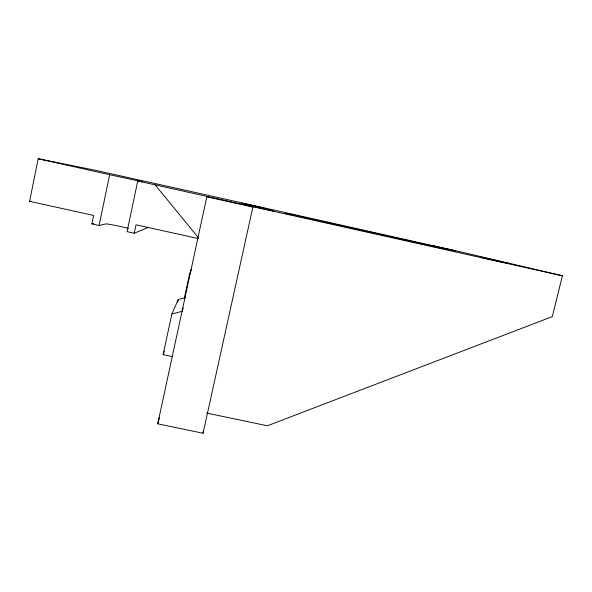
<?xml version="1.0" encoding="UTF-8"?>
<svg xmlns="http://www.w3.org/2000/svg" width="592" height="592" viewBox="0 0 592 592"><rect width="100%" height="100%" fill="white"/><g stroke="black" fill="none" stroke-linecap="round" stroke-linejoin="round"><path stroke-width="0.89" d="M208.34 196.729L206.83 196.781L157.709 423.798L203.049 433.255L203.204 431.464M128.442 228.401A13.609 0.659 12.2 0 0 114.626 225.271A13.609 0.659 12.2 0 0 105.776 223.924L99.101 225.493L91.878 223.902L93.632 215.458L29.6 201.339L38.199 158.745L94.15 170.03L213.631 196.551L462.715 252.347L562.4 275.783L552.306 316.624L267.362 425.789L206.645 413.046M99.101 225.493L109.668 174.699L142.354 181.781L137.736 180.967L127.073 231.642L134.266 233.226L148.503 227.343M134.266 233.226L136.042 224.812L198.342 238.554M172.257 356.591L163.111 354.645L171.887 313.923L178.281 299.463L185.4 297.665M177.696 302.142L178.281 299.463M184.334 298.19L189.603 273.822L191.608 269.279M203.049 433.255L252.88 207.067L250.32 206.105M157.709 423.798L159.492 417.693M183.246 308.032L182.04 311.355L171.887 313.923M163.111 354.645L164.406 351.271M91.878 223.902L93.677 223.524M29.6 201.339L31.428 201.287M259.252 207.725L246.25 204.869L273.149 210.878L262.707 208.502M494.527 260.265L481 257.276L508.01 263.336L494.416 260.332M38.199 158.745L109.668 174.699M137.736 180.967L562.4 275.783M206.83 196.781L252.88 207.067M445.273 248.61L455.67 250.971L433.825 246.072L444.17 248.418M155.126 184.852L198.083 237.333M286.121 213.357L285.529 213.246L439.738 247.759L286.121 213.357M263.988 208.147L242.091 203.256L263.988 208.147"/></g></svg>
